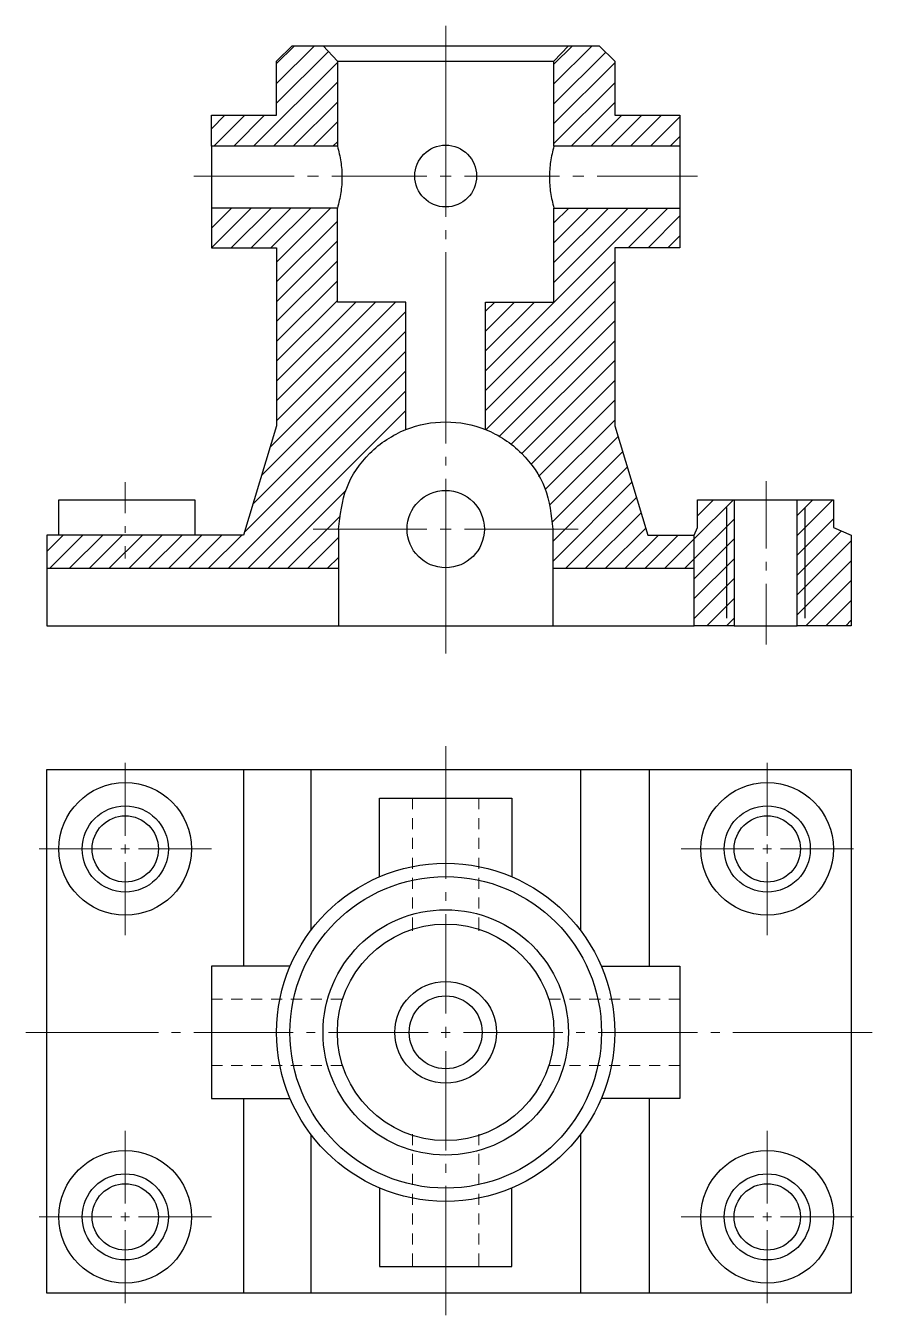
# Model space of a CAD drawing. Header units: millimetres. Extents: x 91 to 282, y 120 to 412.
import ezdxf

# ---------------------------------------------------------------- set-up
doc = ezdxf.new("R2010")
doc.units = ezdxf.units.MM
doc.layers.get('0').update_dxf_attribs({"lineweight": 25})
for name, color, linetype, lineweight, true_color in [('CENTERLINE', 18, 'Continuous', 13, 0x000000), ('HATCH', 18, 'Continuous', 13, 0x000000), ('HIDDEN', 18, 'Continuous', 13, 0x000000), ('OUTLINE', 18, 'Continuous', 25, 0x000000)]:
    doc.layers.add(name, color=color, linetype=linetype, lineweight=lineweight, true_color=true_color)

# ---------------------------------------------------------------- blocks, each defined once
blk = doc.blocks.new('Section_Assembly')
at = {"layer": 'HATCH', "transparency": 33554687}
h = blk.add_hatch(dxfattribs=at)
h.set_pattern_fill('ANSI31', color=256, style=0)
h.paths.add_polyline_path([(133, 392), (147.75, 392), (147.75, 404.25), (151.25, 407.75), (158.25, 407.75), (161.5, 404.25), (161.5, 385), (133, 385)], flags=0)
h = blk.add_hatch(dxfattribs=at)
h.set_pattern_fill('ANSI31', color=256, style=0)
h.paths.add_polyline_path([(210.5, 385), (210.5, 404.25), (213.75, 407.75), (220.75, 407.75), (224.25, 404.25), (224.25, 392), (239, 392), (239, 385)], flags=0)
h = blk.add_hatch(dxfattribs=at)
h.set_pattern_fill('ANSI31', color=256, style=0)
h.paths.add_polyline_path([(133, 371), (161.5, 371), (161.5, 349.75), (177, 349.75), (177, 320.9), (172.75, 318.68), (168.85, 315.52), (165.82, 311.85), (163.6, 307.65), (162.22, 303.1), (161.75, 298.38), (161.75, 289.5), (95.75, 289.5), (95.75, 297), (140.25, 297), (147.75, 321.75), (147.75, 362), (133, 362)], flags=0)
h = blk.add_hatch(dxfattribs=at)
h.set_pattern_fill('ANSI31', color=256, style=0)
h.paths.add_polyline_path([(210.5, 371), (239, 371), (239, 362), (224.25, 362), (224.25, 321.75), (231.75, 297), (242.25, 297), (242.25, 289.5), (210.25, 289.5), (210.25, 298.38), (209.78, 303.1), (208.4, 307.65), (206.18, 311.85), (203.15, 315.52), (199.25, 318.68), (195, 320.9), (195, 349.75), (210.5, 349.75)], flags=0)
h = blk.add_hatch(dxfattribs=at)
h.set_pattern_fill('ANSI31', color=256, style=0)
h.paths.add_polyline_path([(242.25, 297), (243, 298.75), (243, 305), (251.25, 305), (251.25, 276.5), (242.25, 276.5)], flags=0)
h = blk.add_hatch(dxfattribs=at)
h.set_pattern_fill('ANSI31', color=256, style=0)
h.paths.add_polyline_path([(265.5, 305), (273.75, 305), (273.75, 298.75), (277.75, 297), (277.75, 276.5), (265.5, 276.5)], flags=0)
at = {"layer": 'OUTLINE'}
for p, q in [((158.25, 407.75), (213.75, 407.75)), ((161.5, 404.25), (210.5, 404.25)), ((133, 385), (133, 371)), ((239, 385), (239, 371)), ((251.25, 305), (265.5, 305)), ((249.5, 303.25), (249.5, 278.25)), ((267.25, 303.25), (267.25, 278.25)), ((161.75, 298.38), (161.75, 276.5)), ((210.25, 298.38), (210.25, 276.5)), ((210.25, 289.5), (242.25, 289.5)), ((251.25, 276.5), (265.5, 276.5))]:
    blk.add_line(p, q, dxfattribs=at)
at = {"layer": 'OUTLINE', "flags": 128}
for points in [[(133, 392), (147.75, 392), (147.75, 404.25), (151.25, 407.75), (158.25, 407.75), (161.5, 404.25), (161.5, 385), (133, 385)], [(210.5, 385), (210.5, 404.25), (213.75, 407.75), (220.75, 407.75), (224.25, 404.25), (224.25, 392), (239, 392), (239, 385)], [(242.25, 297), (243, 298.75), (243, 305), (251.25, 305), (251.25, 276.5), (242.25, 276.5)], [(265.5, 305), (273.75, 305), (273.75, 298.75), (277.75, 297), (277.75, 276.5), (265.5, 276.5)]]:
    blk.add_lwpolyline(points, close=True, dxfattribs=at)
for points in [[(177, 320.9), (177, 349.75), (161.5, 349.75), (161.5, 371), (133, 371), (133, 362), (147.75, 362), (147.75, 321.75), (140.25, 297), (95.75, 297), (95.75, 289.5), (161.75, 289.5)], [(195, 320.9), (195, 349.75), (210.5, 349.75), (210.5, 371), (239, 371), (239, 362), (224.25, 362), (224.25, 321.75), (231.75, 297), (242.25, 297)], [(98.5, 297), (98.5, 305), (129.25, 305), (129.25, 297)], [(95.75, 289.5), (95.75, 276.5), (242.25, 276.5)]]:
    blk.add_lwpolyline(points, dxfattribs=at)
at = {"layer": 'OUTLINE'}
for centre, radius in [((186, 378.25), 7), ((186, 298.38), 8.75)]:
    blk.add_circle(centre, radius, dxfattribs=at)
for points, knots in [([(161.5, 385), (161.8, 383.84), (162.38, 381.54), (162.6, 378), (162.38, 374.46), (161.8, 372.16), (161.5, 371)], [0, 0, 0, 0, 3.584777, 7.093694, 10.602611, 14.187388, 14.187388, 14.187388, 14.187388]), ([(210.5, 385), (210.2, 383.84), (209.62, 381.54), (209.4, 378), (209.62, 374.46), (210.2, 372.16), (210.5, 371)], [0, 0, 0, 0, 3.584777, 7.093694, 10.602611, 14.187388, 14.187388, 14.187388, 14.187388]), ([(161.75, 298.38), (162.12, 301.55), (162.85, 307.89), (168.5, 316.06), (176.57, 321.42), (186, 323.21), (195.43, 321.42), (203.5, 316.06), (209.15, 307.89), (209.88, 301.55), (210.25, 298.38)], [0, 0, 0, 0, 9.457702, 18.922274, 28.685118, 37.84894, 47.012761, 56.775605, 66.240177, 75.697879, 75.697879, 75.697879, 75.697879])]:
    blk.add_open_spline(points, degree=3, knots=knots, dxfattribs=at)
blk = doc.blocks.new('Section_Centerlines')
at = {"layer": 'CENTERLINE'}
for p, q in [((186, 412.25), (186, 369)), ((129, 378.25), (151.75, 378.25)), ((154.75, 378.25), (157.25, 378.25)), ((160.25, 378.25), (181.75, 378.25)), ((184.75, 378.25), (187.25, 378.25)), ((190.25, 378.25), (211.75, 378.25)), ((214.75, 378.25), (217.25, 378.25)), ((220.25, 378.25), (243, 378.25)), ((186, 366), (186, 364)), ((186, 361), (186, 317.75)), ((186, 314.75), (186, 312.75)), ((186, 309.75), (186, 270.25)), ((113.5, 309), (113.5, 302)), ((258.5, 309.25), (258.5, 294)), ((113.5, 299), (113.5, 297.5)), ((156, 298.375), (181.75, 298.375)), ((184.75, 298.375), (187.25, 298.375)), ((190.25, 298.375), (216, 298.375)), ((113.5, 294.5), (113.5, 291.75)), ((258.5, 291), (258.5, 289)), ((258.5, 286), (258.5, 272.25))]:
    blk.add_line(p, q, dxfattribs=at)
blk = doc.blocks.new('Plan_Base_Mounts')
at = {"layer": 'OUTLINE'}
for p, q in [((140.25, 244), (140.25, 199.5)), ((155.5, 244), (155.5, 207.575)), ((216.5, 244), (216.5, 207.575)), ((232, 244), (232, 199.5)), ((140.25, 169.5), (140.25, 125.5)), ((232, 169.5), (232, 125.5)), ((155.5, 161.425), (155.5, 125.5)), ((216.5, 161.425), (216.5, 125.5))]:
    blk.add_line(p, q, dxfattribs=at)
at = {"layer": 'OUTLINE', "flags": 128}
blk.add_lwpolyline([(95.75, 244), (277.75, 244), (277.75, 125.5), (95.75, 125.5)], close=True, dxfattribs=at)
at = {"layer": 'OUTLINE'}
for centre, radius in [((113.5, 226), 15), ((258.75, 226), 15), ((113.5, 226), 9.75), ((113.5, 226), 7.5), ((258.75, 226), 9.75), ((258.75, 226), 7.5), ((113.5, 142.75), 15), ((258.75, 142.75), 15), ((113.5, 142.75), 9.75), ((258.75, 142.75), 9.75), ((113.5, 142.75), 7.5), ((258.75, 142.75), 7.5)]:
    blk.add_circle(centre, radius, dxfattribs=at)
blk = doc.blocks.new('Plan_Housing_Bosses')
at = {"layer": 'OUTLINE', "flags": 128}
for points in [[(171, 219.6861), (171, 237.5), (201, 237.5), (201, 219.6861)], [(150.8139, 199.5), (133, 199.5), (133, 169.5), (150.8139, 169.5)], [(221.1861, 199.5), (239, 199.5), (239, 169.5), (221.1861, 169.5)], [(171, 149.3139), (171, 131.5), (201, 131.5), (201, 149.3139)]]:
    blk.add_lwpolyline(points, dxfattribs=at)
at = {"layer": 'OUTLINE'}
for radius in [38.25, 35.25, 27.75, 24.5, 11.5, 8.25]:
    blk.add_circle((186, 184.5), radius, dxfattribs=at)
blk = doc.blocks.new('Plan_Hidden_Bores')
at = {"layer": 'HIDDEN'}
for p, q in [((178.5, 237.5), (178.5, 235)), ((193.5, 237.5), (193.5, 235)), ((178.5, 233), (178.5, 230.5)), ((193.5, 233), (193.5, 230.5)), ((178.5, 228.5), (178.5, 226)), ((193.5, 228.5), (193.5, 226)), ((178.5, 224), (178.5, 221.5)), ((193.5, 224), (193.5, 221.5)), ((178.5, 219.5), (178.5, 217)), ((193.5, 219.5), (193.5, 217)), ((178.5, 215), (178.5, 212.5)), ((193.5, 215), (193.5, 212.5)), ((178.5, 210.5), (178.5, 207.5)), ((193.5, 210.5), (193.5, 207.5)), ((133, 192), (135.5, 192)), ((137.5, 192), (140, 192)), ((142, 192), (144.5, 192)), ((146.5, 192), (149, 192)), ((151, 192), (153.5, 192)), ((155.5, 192), (158, 192)), ((160, 192), (162.5, 192)), ((209.5, 192), (212, 192)), ((214, 192), (216.5, 192)), ((218.5, 192), (221, 192)), ((223, 192), (225.5, 192)), ((227.5, 192), (230, 192)), ((232, 192), (234.5, 192)), ((236.5, 192), (239, 192)), ((133, 177), (135.5, 177)), ((137.5, 177), (140, 177)), ((142, 177), (144.5, 177)), ((146.5, 177), (149, 177)), ((151, 177), (153.5, 177)), ((155.5, 177), (158, 177)), ((160, 177), (162.5, 177)), ((209.5, 177), (212, 177)), ((214, 177), (216.5, 177)), ((218.5, 177), (221, 177)), ((223, 177), (225.5, 177)), ((227.5, 177), (230, 177)), ((232, 177), (234.5, 177)), ((236.5, 177), (239, 177)), ((178.5, 161.5), (178.5, 159)), ((193.5, 161.5), (193.5, 159)), ((178.5, 157), (178.5, 154.5)), ((193.5, 157), (193.5, 154.5)), ((178.5, 152.5), (178.5, 150)), ((193.5, 152.5), (193.5, 150)), ((178.5, 148), (178.5, 145.5)), ((193.5, 148), (193.5, 145.5)), ((178.5, 143.5), (178.5, 141)), ((193.5, 143.5), (193.5, 141)), ((178.5, 139), (178.5, 136.5)), ((193.5, 139), (193.5, 136.5)), ((178.5, 134.5), (178.5, 131.5)), ((193.5, 134.5), (193.5, 131.5))]:
    blk.add_line(p, q, dxfattribs=at)
blk = doc.blocks.new('Plan_Centerlines')
at = {"layer": 'CENTERLINE'}
for p, q in [((186, 249.25), (186, 219.25)), ((113.5, 245.5), (113.5, 229)), ((258.75, 245.5), (258.75, 229)), ((94, 226), (110.5, 226)), ((112.5, 226), (114.5, 226)), ((113.5, 227), (113.5, 225)), ((116.5, 226), (133, 226)), ((239.25, 226), (255.75, 226)), ((257.75, 226), (259.75, 226)), ((258.75, 227), (258.75, 225)), ((261.75, 226), (278.25, 226)), ((113.5, 223), (113.5, 206.5)), ((258.75, 223), (258.75, 206.5)), ((186, 216.25), (186, 214.25)), ((186, 211.25), (186, 188.75)), ((91, 184.5), (121, 184.5)), ((124, 184.5), (126, 184.5)), ((129, 184.5), (151.5, 184.5)), ((154.5, 184.5), (156.5, 184.5)), ((159.5, 184.5), (182, 184.5)), ((185, 184.5), (187, 184.5)), ((186, 185.75), (186, 183.25)), ((190, 184.5), (212.5, 184.5)), ((215.5, 184.5), (217.5, 184.5)), ((220.5, 184.5), (243, 184.5)), ((246, 184.5), (248, 184.5)), ((251, 184.5), (282.5, 184.5)), ((186, 180.25), (186, 157.75)), ((113.5, 162.25), (113.5, 145.75)), ((258.75, 162.25), (258.75, 145.75)), ((186, 154.75), (186, 152.75)), ((186, 149.75), (186, 120.5)), ((113.5, 143.75), (113.5, 141.75)), ((258.75, 143.75), (258.75, 141.75)), ((94, 142.75), (110.5, 142.75)), ((112.5, 142.75), (114.5, 142.75)), ((116.5, 142.75), (133, 142.75)), ((239.25, 142.75), (255.75, 142.75)), ((257.75, 142.75), (259.75, 142.75)), ((261.75, 142.75), (278.25, 142.75)), ((113.5, 139.75), (113.5, 123.25)), ((258.75, 139.75), (258.75, 123.25))]:
    blk.add_line(p, q, dxfattribs=at)

msp = doc.modelspace()

# ---------------------------------------------------------------- block references
for name in ['Section_Centerlines', 'Section_Assembly', 'Plan_Centerlines', 'Plan_Base_Mounts', 'Plan_Housing_Bosses', 'Plan_Hidden_Bores']:
    msp.add_blockref(name, (0, 0))

doc.saveas('drawing.dxf')
